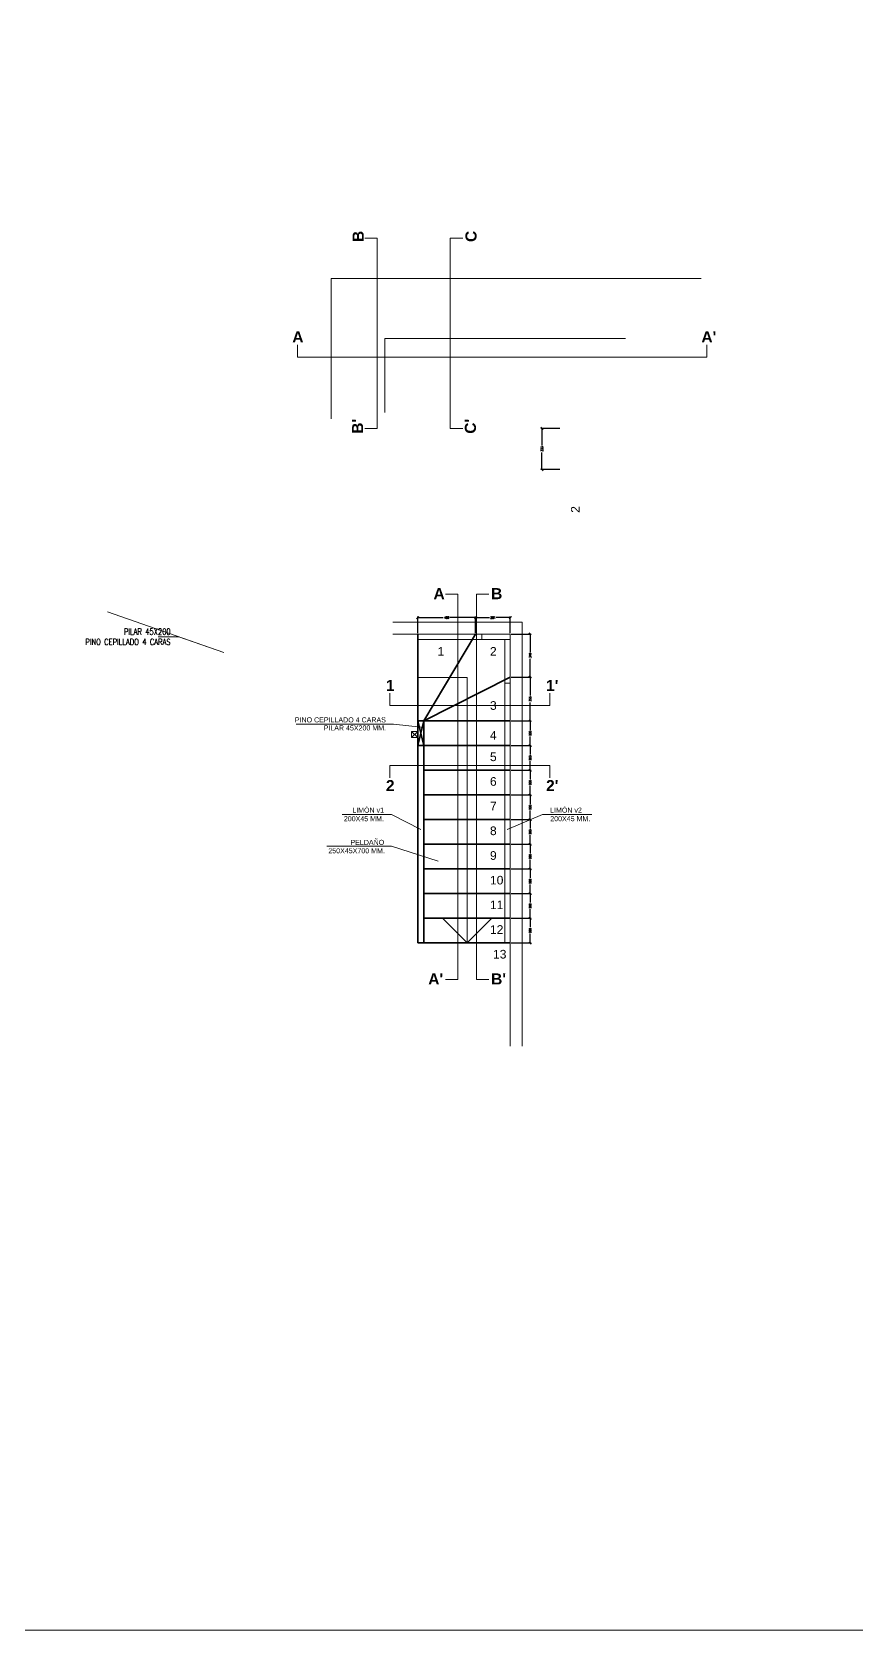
# Model space of a CAD drawing. Header units: metres. Extents: x -2 to 690, y -116 to 73.
# Drawn here: x 210.1 to 216.78, y 47.34 to 60.29 of the extents above; entities that cross this region are included whole.
import ezdxf

# ---------------------------------------------------------------- set-up
doc = ezdxf.new("R2010")
doc.units = ezdxf.units.M
doc.header["$LTSCALE"] = 5
doc.header["$MEASUREMENT"] = 0
doc.layers.get('0').update_dxf_attribs({"color": 30})
doc.layers.get('DEFPOINTS').update_dxf_attribs({"color": 210})
for name, color, linetype, lineweight in [('A-ANNO-DIMS', 3, 'Continuous', 18), ('A-ANNO-SYMB', 3, 'Continuous', 18), ('A-ANNO-TEXT', 3, 'Continuous', 18), ('A-ELEV-IDEN', 3, 'Continuous', 18), ('A-ELEV-MBE1', 7, 'Continuous', 35)]:
    doc.layers.add(name, color=color, linetype=linetype, lineweight=lineweight)
doc.styles.add('E-ROMANS', font='romans.shx', dxfattribs={"width": 0.8})
doc.styles.get("Standard").update_dxf_attribs({"font": 'arial.ttf'})
doc.dimstyles.new('E-0010_TICK_18', dxfattribs={"dimscale": 0.001, "dimtxt": 18, "dimasz": 18, "dimexe": 9, "dimexo": 6, "dimgap": 9, "dimtad": 0, "dimdec": 0, "dimlfac": 1000, "dimzin": 0, "dimdsep": 46, "dimtxsty": 'E-ROMANS', "dimblk": 'OBLIQUE', "dimcen": 9, "dimclrd": 256, "dimclre": 256, "dimclrt": 256, "dimadec": 0, "dimazin": 0, "dimtfac": 1, "dimtdec": 0, "dimtmove": 1, "dimatfit": 3, "dimldrblk": 'OPEN90', "dimfxl": 1, "dimtfill": 1, "dimtolj": 1, "dimtzin": 0, "dimarcsym": 0})
doc.dimstyles.new('E-0100_TICK_12', dxfattribs={"dimscale": 0.001, "dimtxt": 120, "dimasz": 120, "dimexe": 60, "dimexo": 40, "dimgap": 60, "dimtad": 0, "dimzin": 0, "dimdsep": 46, "dimtxsty": 'E-ROMANS', "dimblk": 'OBLIQUE', "dimcen": 60, "dimclrd": 256, "dimclre": 256, "dimclrt": 256, "dimadec": 0, "dimazin": 0, "dimtfac": 1, "dimtmove": 1, "dimatfit": 3, "dimldrblk": 'OPEN90', "dimfxl": 1, "dimtfill": 1, "dimtolj": 1, "dimtzin": 0, "dimlwd": -1, "dimarcsym": 0})

# ---------------------------------------------------------------- blocks, each defined once
blk = doc.blocks.new('_Oblique')
at = {"color": 0, "linetype": 'ByBlock', "lineweight": -2}
blk.add_line((-0.5, -0.5), (0.5, 0.5), dxfattribs=at)
blk = doc.blocks.new('*D1623')
at = {"layer": 'A-ANNO-DIMS', "lineweight": -2, "transparency": 16777216}
for p, q in [((214.376, 57.078), (214.221, 57.078)), ((214.23, 57.078), (214.23, 56.939)), ((214.23, 56.745), (214.23, 56.884)), ((214.376, 56.745), (214.221, 56.745))]:
    blk.add_line(p, q, dxfattribs=at)
at = {"layer": 'DEFPOINTS', "color": 0, "transparency": 16777216}
for p in [(214.382, 57.078), (214.23, 56.745), (214.382, 56.745)]:
    blk.add_point(p, dxfattribs=at)
at = {"layer": 'A-ANNO-DIMS', "lineweight": -2, "transparency": 16777216, "xscale": 0.018, "yscale": 0.018, "zscale": 0.018}
for p, rotation in [((214.23, 57.078), 90), ((214.23, 56.745), 270)]:
    blk.add_blockref('_Oblique', p, dxfattribs=dict(at, rotation=rotation))
at = {"layer": 'A-ANNO-DIMS', "transparency": 16777216, "insert": (214.23, 56.912), "char_height": 0.018, "attachment_point": 5, "rotation": 90, "style": 'E-ROMANS', "bg_fill": 3, "box_fill_scale": 1.25, "bg_fill_color": 256, "bg_fill_true_color": 13158600, "bg_fill_transparency": 0}
blk.add_mtext('\\A1;333', dxfattribs=at)
blk = doc.blocks.new('_Open90')
at = {"color": 0, "linetype": 'ByBlock', "lineweight": -2}
for p, q in [((0, 0), (-1, 0)), ((-0.5, 0.5), (0, 0)), ((0, 0), (-0.5, -0.5))]:
    blk.add_line(p, q, dxfattribs=at)
blk = doc.blocks.new('*D1643')
at = {"layer": 'A-ANNO-DIMS', "lineweight": -2, "transparency": 16777216}
for p, q in [((213.224, 55.418), (213.224, 55.554)), ((213.224, 55.545), (213.431, 55.545)), ((213.693, 55.545), (213.485, 55.545)), ((213.693, 55.418), (213.693, 55.554))]:
    blk.add_line(p, q, dxfattribs=at)
at = {"layer": 'DEFPOINTS', "color": 0, "transparency": 16777216}
for p in [(213.693, 55.545), (213.224, 55.412), (213.693, 55.412)]:
    blk.add_point(p, dxfattribs=at)
at = {"layer": 'A-ANNO-DIMS', "lineweight": -2, "transparency": 16777216, "xscale": 0.018, "yscale": 0.018, "zscale": 0.018, "rotation": 180}
blk.add_blockref('_Oblique', (213.224, 55.545), dxfattribs=at)
at = {"layer": 'A-ANNO-DIMS', "lineweight": -2, "transparency": 16777216, "xscale": 0.018, "yscale": 0.018, "zscale": 0.018}
blk.add_blockref('_Oblique', (213.693, 55.545), dxfattribs=at)
at = {"layer": 'A-ANNO-DIMS', "transparency": 16777216, "insert": (213.458, 55.545), "char_height": 0.018, "attachment_point": 5, "style": 'E-ROMANS', "bg_fill": 3, "box_fill_scale": 1.25, "bg_fill_color": 256, "bg_fill_true_color": 13158600, "bg_fill_transparency": 0}
blk.add_mtext('\\A1;469', dxfattribs=at)
blk = doc.blocks.new('*D1638')
at = {"layer": 'A-ANNO-DIMS', "lineweight": -2, "transparency": 16777216}
for p, q in [((213.693, 55.418), (213.693, 55.554)), ((213.693, 55.545), (213.808, 55.545)), ((213.974, 55.545), (213.859, 55.545)), ((213.974, 55.418), (213.974, 55.554))]:
    blk.add_line(p, q, dxfattribs=at)
at = {"layer": 'DEFPOINTS', "color": 0, "transparency": 16777216}
for p in [(213.974, 55.545), (213.693, 55.412), (213.974, 55.412)]:
    blk.add_point(p, dxfattribs=at)
at = {"layer": 'A-ANNO-DIMS', "lineweight": -2, "transparency": 16777216, "xscale": 0.018, "yscale": 0.018, "zscale": 0.018, "rotation": 180}
blk.add_blockref('_Oblique', (213.693, 55.545), dxfattribs=at)
at = {"layer": 'A-ANNO-DIMS', "lineweight": -2, "transparency": 16777216, "xscale": 0.018, "yscale": 0.018, "zscale": 0.018}
blk.add_blockref('_Oblique', (213.974, 55.545), dxfattribs=at)
at = {"layer": 'A-ANNO-DIMS', "transparency": 16777216, "insert": (213.833, 55.545), "char_height": 0.018, "attachment_point": 5, "style": 'E-ROMANS', "bg_fill": 3, "box_fill_scale": 1.25, "bg_fill_color": 256, "bg_fill_true_color": 13158600, "bg_fill_transparency": 0}
blk.add_mtext('\\A1;281', dxfattribs=at)
blk = doc.blocks.new('*D1639')
at = {"layer": 'A-ANNO-DIMS', "lineweight": -2, "transparency": 16777216}
for p, q in [((213.98, 55.412), (214.144, 55.412)), ((214.135, 55.412), (214.135, 55.265)), ((214.135, 55.063), (214.135, 55.21)), ((213.98, 55.063), (214.144, 55.063))]:
    blk.add_line(p, q, dxfattribs=at)
at = {"layer": 'DEFPOINTS', "color": 0, "transparency": 16777216}
for p in [(213.974, 55.412), (213.974, 55.063), (214.135, 55.063)]:
    blk.add_point(p, dxfattribs=at)
at = {"layer": 'A-ANNO-DIMS', "lineweight": -2, "transparency": 16777216, "xscale": 0.018, "yscale": 0.018, "zscale": 0.018}
for p, rotation in [((214.135, 55.412), 90), ((214.135, 55.063), 270)]:
    blk.add_blockref('_Oblique', p, dxfattribs=dict(at, rotation=rotation))
at = {"layer": 'A-ANNO-DIMS', "transparency": 16777216, "insert": (214.135, 55.238), "char_height": 0.018, "attachment_point": 5, "rotation": 90, "style": 'E-ROMANS', "bg_fill": 3, "box_fill_scale": 1.25, "bg_fill_color": 256, "bg_fill_true_color": 13158600, "bg_fill_transparency": 0}
blk.add_mtext('\\A1;349', dxfattribs=at)
blk = doc.blocks.new('*D1640')
at = {"layer": 'A-ANNO-DIMS', "lineweight": -2, "transparency": 16777216}
for p, q in [((213.98, 55.063), (214.144, 55.063)), ((214.135, 55.063), (214.135, 54.913)), ((214.135, 54.708), (214.135, 54.858)), ((213.98, 54.708), (214.144, 54.708))]:
    blk.add_line(p, q, dxfattribs=at)
at = {"layer": 'DEFPOINTS', "color": 0, "transparency": 16777216}
for p in [(213.974, 55.063), (213.974, 54.708), (214.135, 54.708)]:
    blk.add_point(p, dxfattribs=at)
at = {"layer": 'A-ANNO-DIMS', "lineweight": -2, "transparency": 16777216, "xscale": 0.018, "yscale": 0.018, "zscale": 0.018}
for p, rotation in [((214.135, 55.063), 90), ((214.135, 54.708), 270)]:
    blk.add_blockref('_Oblique', p, dxfattribs=dict(at, rotation=rotation))
at = {"layer": 'A-ANNO-DIMS', "transparency": 16777216, "insert": (214.135, 54.886), "char_height": 0.018, "attachment_point": 5, "rotation": 90, "style": 'E-ROMANS', "bg_fill": 3, "box_fill_scale": 1.25, "bg_fill_color": 256, "bg_fill_true_color": 13158600, "bg_fill_transparency": 0}
blk.add_mtext('\\A1;355', dxfattribs=at)
blk = doc.blocks.new('*D1641')
at = {"layer": 'A-ANNO-DIMS', "lineweight": -2, "transparency": 16777216}
for p, q in [((213.98, 54.708), (214.144, 54.708)), ((214.135, 54.708), (214.135, 54.636)), ((214.135, 54.508), (214.135, 54.581)), ((213.98, 54.508), (214.144, 54.508))]:
    blk.add_line(p, q, dxfattribs=at)
at = {"layer": 'DEFPOINTS', "color": 0, "transparency": 16777216}
for p in [(213.974, 54.708), (213.974, 54.508), (214.135, 54.508)]:
    blk.add_point(p, dxfattribs=at)
at = {"layer": 'A-ANNO-DIMS', "lineweight": -2, "transparency": 16777216, "xscale": 0.018, "yscale": 0.018, "zscale": 0.018}
for p, rotation in [((214.135, 54.708), 90), ((214.135, 54.508), 270)]:
    blk.add_blockref('_Oblique', p, dxfattribs=dict(at, rotation=rotation))
at = {"layer": 'A-ANNO-DIMS', "transparency": 16777216, "insert": (214.135, 54.608), "char_height": 0.018, "attachment_point": 5, "rotation": 90, "style": 'E-ROMANS', "bg_fill": 3, "box_fill_scale": 1.25, "bg_fill_color": 256, "bg_fill_true_color": 13158600, "bg_fill_transparency": 0}
blk.add_mtext('\\A1;200', dxfattribs=at)
blk = doc.blocks.new('*D1615')
at = {"layer": 'A-ANNO-DIMS', "lineweight": -2, "transparency": 16777216}
for p, q in [((213.98, 54.508), (214.144, 54.508)), ((214.135, 54.508), (214.135, 54.436)), ((213.98, 54.308), (214.144, 54.308)), ((214.135, 54.308), (214.135, 54.381))]:
    blk.add_line(p, q, dxfattribs=at)
at = {"layer": 'DEFPOINTS', "color": 0, "transparency": 16777216}
for p in [(213.974, 54.508), (213.974, 54.308), (214.135, 54.308)]:
    blk.add_point(p, dxfattribs=at)
at = {"layer": 'A-ANNO-DIMS', "lineweight": -2, "transparency": 16777216, "xscale": 0.018, "yscale": 0.018, "zscale": 0.018}
for p, rotation in [((214.135, 54.508), 90), ((214.135, 54.308), 270)]:
    blk.add_blockref('_Oblique', p, dxfattribs=dict(at, rotation=rotation))
at = {"layer": 'A-ANNO-DIMS', "transparency": 16777216, "insert": (214.135, 54.408), "char_height": 0.018, "attachment_point": 5, "rotation": 90, "style": 'E-ROMANS', "bg_fill": 3, "box_fill_scale": 1.25, "bg_fill_color": 256, "bg_fill_true_color": 13158600, "bg_fill_transparency": 0}
blk.add_mtext('\\A1;200', dxfattribs=at)
blk = doc.blocks.new('*D1616')
at = {"layer": 'A-ANNO-DIMS', "lineweight": -2, "transparency": 16777216}
for p, q in [((213.98, 54.308), (214.144, 54.308)), ((214.135, 54.308), (214.135, 54.236)), ((214.135, 54.108), (214.135, 54.181)), ((213.98, 54.108), (214.144, 54.108))]:
    blk.add_line(p, q, dxfattribs=at)
at = {"layer": 'DEFPOINTS', "color": 0, "transparency": 16777216}
for p in [(213.974, 54.308), (213.974, 54.108), (214.135, 54.108)]:
    blk.add_point(p, dxfattribs=at)
at = {"layer": 'A-ANNO-DIMS', "lineweight": -2, "transparency": 16777216, "xscale": 0.018, "yscale": 0.018, "zscale": 0.018}
for p, rotation in [((214.135, 54.308), 90), ((214.135, 54.108), 270)]:
    blk.add_blockref('_Oblique', p, dxfattribs=dict(at, rotation=rotation))
at = {"layer": 'A-ANNO-DIMS', "transparency": 16777216, "insert": (214.135, 54.208), "char_height": 0.018, "attachment_point": 5, "rotation": 90, "style": 'E-ROMANS', "bg_fill": 3, "box_fill_scale": 1.25, "bg_fill_color": 256, "bg_fill_true_color": 13158600, "bg_fill_transparency": 0}
blk.add_mtext('\\A1;200', dxfattribs=at)
blk = doc.blocks.new('*D1617')
at = {"layer": 'A-ANNO-DIMS', "lineweight": -2, "transparency": 16777216}
for p, q in [((213.98, 54.108), (214.144, 54.108)), ((214.135, 54.108), (214.135, 54.036)), ((213.98, 53.908), (214.144, 53.908)), ((214.135, 53.908), (214.135, 53.981))]:
    blk.add_line(p, q, dxfattribs=at)
at = {"layer": 'DEFPOINTS', "color": 0, "transparency": 16777216}
for p in [(213.974, 54.108), (213.974, 53.908), (214.135, 53.908)]:
    blk.add_point(p, dxfattribs=at)
at = {"layer": 'A-ANNO-DIMS', "lineweight": -2, "transparency": 16777216, "xscale": 0.018, "yscale": 0.018, "zscale": 0.018}
for p, rotation in [((214.135, 54.108), 90), ((214.135, 53.908), 270)]:
    blk.add_blockref('_Oblique', p, dxfattribs=dict(at, rotation=rotation))
at = {"layer": 'A-ANNO-DIMS', "transparency": 16777216, "insert": (214.135, 54.008), "char_height": 0.018, "attachment_point": 5, "rotation": 90, "style": 'E-ROMANS', "bg_fill": 3, "box_fill_scale": 1.25, "bg_fill_color": 256, "bg_fill_true_color": 13158600, "bg_fill_transparency": 0}
blk.add_mtext('\\A1;200', dxfattribs=at)
blk = doc.blocks.new('*D1618')
at = {"layer": 'A-ANNO-DIMS', "lineweight": -2, "transparency": 16777216}
for p, q in [((213.98, 53.908), (214.144, 53.908)), ((214.135, 53.908), (214.135, 53.836)), ((214.135, 53.708), (214.135, 53.781)), ((213.98, 53.708), (214.144, 53.708))]:
    blk.add_line(p, q, dxfattribs=at)
at = {"layer": 'DEFPOINTS', "color": 0, "transparency": 16777216}
for p in [(213.974, 53.908), (213.974, 53.708), (214.135, 53.708)]:
    blk.add_point(p, dxfattribs=at)
at = {"layer": 'A-ANNO-DIMS', "lineweight": -2, "transparency": 16777216, "xscale": 0.018, "yscale": 0.018, "zscale": 0.018}
for p, rotation in [((214.135, 53.908), 90), ((214.135, 53.708), 270)]:
    blk.add_blockref('_Oblique', p, dxfattribs=dict(at, rotation=rotation))
at = {"layer": 'A-ANNO-DIMS', "transparency": 16777216, "insert": (214.135, 53.808), "char_height": 0.018, "attachment_point": 5, "rotation": 90, "style": 'E-ROMANS', "bg_fill": 3, "box_fill_scale": 1.25, "bg_fill_color": 256, "bg_fill_true_color": 13158600, "bg_fill_transparency": 0}
blk.add_mtext('\\A1;200', dxfattribs=at)
blk = doc.blocks.new('*D1619')
at = {"layer": 'A-ANNO-DIMS', "lineweight": -2, "transparency": 16777216}
for p, q in [((213.98, 53.708), (214.144, 53.708)), ((214.135, 53.708), (214.135, 53.636)), ((213.98, 53.508), (214.144, 53.508)), ((214.135, 53.508), (214.135, 53.581))]:
    blk.add_line(p, q, dxfattribs=at)
at = {"layer": 'DEFPOINTS', "color": 0, "transparency": 16777216}
for p in [(213.974, 53.708), (213.974, 53.508), (214.135, 53.508)]:
    blk.add_point(p, dxfattribs=at)
at = {"layer": 'A-ANNO-DIMS', "lineweight": -2, "transparency": 16777216, "xscale": 0.018, "yscale": 0.018, "zscale": 0.018}
for p, rotation in [((214.135, 53.708), 90), ((214.135, 53.508), 270)]:
    blk.add_blockref('_Oblique', p, dxfattribs=dict(at, rotation=rotation))
at = {"layer": 'A-ANNO-DIMS', "transparency": 16777216, "insert": (214.135, 53.608), "char_height": 0.018, "attachment_point": 5, "rotation": 90, "style": 'E-ROMANS', "bg_fill": 3, "box_fill_scale": 1.25, "bg_fill_color": 256, "bg_fill_true_color": 13158600, "bg_fill_transparency": 0}
blk.add_mtext('\\A1;200', dxfattribs=at)
blk = doc.blocks.new('*D1620')
at = {"layer": 'A-ANNO-DIMS', "lineweight": -2, "transparency": 16777216}
for p, q in [((213.98, 53.508), (214.144, 53.508)), ((214.135, 53.508), (214.135, 53.436)), ((214.135, 53.308), (214.135, 53.381)), ((213.98, 53.308), (214.144, 53.308))]:
    blk.add_line(p, q, dxfattribs=at)
at = {"layer": 'DEFPOINTS', "color": 0, "transparency": 16777216}
for p in [(213.974, 53.508), (213.974, 53.308), (214.135, 53.308)]:
    blk.add_point(p, dxfattribs=at)
at = {"layer": 'A-ANNO-DIMS', "lineweight": -2, "transparency": 16777216, "xscale": 0.018, "yscale": 0.018, "zscale": 0.018}
for p, rotation in [((214.135, 53.508), 90), ((214.135, 53.308), 270)]:
    blk.add_blockref('_Oblique', p, dxfattribs=dict(at, rotation=rotation))
at = {"layer": 'A-ANNO-DIMS', "transparency": 16777216, "insert": (214.135, 53.408), "char_height": 0.018, "attachment_point": 5, "rotation": 90, "style": 'E-ROMANS', "bg_fill": 3, "box_fill_scale": 1.25, "bg_fill_color": 256, "bg_fill_true_color": 13158600, "bg_fill_transparency": 0}
blk.add_mtext('\\A1;200', dxfattribs=at)
blk = doc.blocks.new('*D1621')
at = {"layer": 'A-ANNO-DIMS', "lineweight": -2, "transparency": 16777216}
for p, q in [((213.98, 53.308), (214.144, 53.308)), ((214.135, 53.308), (214.135, 53.236)), ((213.98, 53.108), (214.144, 53.108)), ((214.135, 53.108), (214.135, 53.181))]:
    blk.add_line(p, q, dxfattribs=at)
at = {"layer": 'DEFPOINTS', "color": 0, "transparency": 16777216}
for p in [(213.974, 53.308), (213.974, 53.108), (214.135, 53.108)]:
    blk.add_point(p, dxfattribs=at)
at = {"layer": 'A-ANNO-DIMS', "lineweight": -2, "transparency": 16777216, "xscale": 0.018, "yscale": 0.018, "zscale": 0.018}
for p, rotation in [((214.135, 53.308), 90), ((214.135, 53.108), 270)]:
    blk.add_blockref('_Oblique', p, dxfattribs=dict(at, rotation=rotation))
at = {"layer": 'A-ANNO-DIMS', "transparency": 16777216, "insert": (214.135, 53.208), "char_height": 0.018, "attachment_point": 5, "rotation": 90, "style": 'E-ROMANS', "bg_fill": 3, "box_fill_scale": 1.25, "bg_fill_color": 256, "bg_fill_true_color": 13158600, "bg_fill_transparency": 0}
blk.add_mtext('\\A1;200', dxfattribs=at)
blk = doc.blocks.new('*D1622')
at = {"layer": 'A-ANNO-DIMS', "lineweight": -2, "transparency": 16777216}
for p, q in [((213.98, 53.108), (214.144, 53.108)), ((214.135, 53.108), (214.135, 53.036)), ((214.135, 52.908), (214.135, 52.981)), ((213.98, 52.908), (214.144, 52.908))]:
    blk.add_line(p, q, dxfattribs=at)
at = {"layer": 'DEFPOINTS', "color": 0, "transparency": 16777216}
for p in [(213.974, 53.108), (213.974, 52.908), (214.135, 52.908)]:
    blk.add_point(p, dxfattribs=at)
at = {"layer": 'A-ANNO-DIMS', "lineweight": -2, "transparency": 16777216, "xscale": 0.018, "yscale": 0.018, "zscale": 0.018}
for p, rotation in [((214.135, 53.108), 90), ((214.135, 52.908), 270)]:
    blk.add_blockref('_Oblique', p, dxfattribs=dict(at, rotation=rotation))
at = {"layer": 'A-ANNO-DIMS', "transparency": 16777216, "insert": (214.135, 53.008), "char_height": 0.018, "attachment_point": 5, "rotation": 90, "style": 'E-ROMANS', "bg_fill": 3, "box_fill_scale": 1.25, "bg_fill_color": 256, "bg_fill_true_color": 13158600, "bg_fill_transparency": 0}
blk.add_mtext('\\A1;200', dxfattribs=at)

msp = doc.modelspace()

# ---------------------------------------------------------------- linework, layer by layer
at = {"layer": 'A-ANNO-SYMB'}
for points in [[(212.7943, 57.0764), (212.8943, 57.0764), (212.8943, 58.6202), (212.7943, 58.6202)], [(213.5879, 57.0764), (213.4879, 57.0764), (213.4879, 58.6202), (213.5879, 58.6202)], [(212.5224, 57.1566), (212.5224, 58.2927), (215.5213, 58.2927)], [(212.9584, 57.2067), (212.9584, 57.8067), (214.9084, 57.8067)], [(215.566, 57.7567), (215.566, 57.6567), (212.2506, 57.6567), (212.2506, 57.7567)], [(213.4476, 52.6116), (213.5476, 52.6116), (213.5476, 55.7341), (213.4476, 55.7341)], [(213.7996, 52.6116), (213.6996, 52.6116), (213.6996, 55.7341), (213.7996, 55.7341)], [(213.0206, 55.508), (214.0696, 55.508), (214.0696, 52.0722)], [(213.0206, 55.412), (213.9736, 55.412), (213.9736, 52.0722)], [(213.2236, 55.06), (213.6236, 55.06), (213.6236, 52.908)], [(214.2956, 54.9319), (214.2956, 54.8319), (212.9976, 54.8319), (212.9976, 54.9319)], [(212.2393, 54.6824), (213.0272, 54.6824), (213.2511, 54.6564)], [(214.2956, 54.247), (214.2956, 54.347), (212.9976, 54.347), (212.9976, 54.247)], [(212.6125, 53.9487), (213.011, 53.9487), (213.248, 53.8286)], [(212.4871, 53.6924), (213.011, 53.6924), (213.3882, 53.5722)], [(213.4236, 53.108), (213.6236, 52.908), (213.8236, 53.108)]]:
    msp.add_lwpolyline(points, dxfattribs=at)
at = {"layer": 'A-ELEV-IDEN'}
for p, q in [((213.2236, 55.367), (213.6662, 55.367)), ((213.9286, 55.367), (213.9736, 55.367)), ((213.2236, 54.622), (213.1736, 54.622)), ((213.1736, 54.622), (213.1736, 54.572)), ((213.1736, 54.622), (213.2236, 54.572)), ((213.1736, 54.572), (213.2236, 54.622)), ((213.2236, 54.5726), (213.1736, 54.5726)), ((213.2236, 54.622), (213.2236, 54.572))]:
    msp.add_line(p, q, dxfattribs=at)
for points in [[(213.2236, 55.367), (213.743, 55.367), (213.743, 55.412), (213.2236, 55.412)], [(213.693, 55.412), (213.9736, 55.412), (213.9736, 55.367), (213.6662, 55.367)], [(213.9736, 55.367), (213.9286, 55.367), (213.9286, 55.0132), (213.9736, 55.0132)], [(213.9736, 54.708), (213.9286, 54.708), (213.9286, 55.0403), (213.9736, 55.0632)], [(213.9286, 54.708), (213.9736, 54.708), (213.9736, 52.908), (213.9286, 52.908)]]:
    msp.add_lwpolyline(points, close=True, dxfattribs=at)
msp.add_lwpolyline([(213.7185, 55.367), (213.9286, 55.367), (213.9286, 55.0403)], dxfattribs=at)
at = {"layer": 'A-ELEV-MBE1'}
for p, q in [((213.2236, 54.708), (213.2236, 52.908)), ((213.2236, 54.508), (213.2736, 54.708)), ((213.2236, 54.708), (213.2736, 54.508)), ((213.2736, 54.708), (213.2736, 52.908)), ((213.2236, 52.908), (213.9736, 52.908))]:
    msp.add_line(p, q, dxfattribs=at)
for points in [[(213.2236, 54.708), (213.2236, 55.412)], [(213.2736, 54.708), (213.693, 55.412)], [(213.2736, 54.708), (213.9736, 55.0632)], [(213.2736, 54.708), (213.2236, 54.708)], [(213.2736, 54.708), (213.9736, 54.708)], [(213.2736, 54.508), (213.9736, 54.508)], [(213.2736, 54.308), (213.9736, 54.308)], [(213.2736, 54.108), (213.9736, 54.108)], [(213.2736, 53.908), (213.9736, 53.908)], [(213.2736, 53.708), (213.9736, 53.708)], [(213.2736, 53.508), (213.9736, 53.508)], [(213.2736, 53.308), (213.9736, 53.308)], [(213.2736, 53.108), (213.9736, 53.108)]]:
    msp.add_lwpolyline(points, dxfattribs=at)
msp.add_lwpolyline([(213.2236, 54.708), (213.2736, 54.708), (213.2736, 54.508), (213.2236, 54.508)], close=True, dxfattribs=at)

# ---------------------------------------------------------------- texts
at = {"layer": 'A-ANNO-TEXT', "width": 0.07, "attachment_point": 1, "rotation": 90}
for s, insert, char_height in [('{\\fArial|b1|i0|c0|p34;B}', (212.6963, 58.5889), 0.09), ('{\\fArial|b1|i0|c0|p34;C}', (213.6103, 58.5889), 0.09), ("{\\fArial|b1|i0|c0|p34;B'}", (212.6914, 57.035), 0.09), ("{\\fArial|b1|i0|c0|p34;C'}", (213.6054, 57.035), 0.09), ('2', (214.4655, 56.3945), 0.07)]:
    msp.add_mtext(s, dxfattribs=dict(at, insert=insert, char_height=char_height))
at = {"layer": 'A-ANNO-TEXT', "width": 0.07}
for s, insert, char_height, attachment_point in [('{\\fArial|b1|i0|c0|p34;A}', (212.2073, 57.865), 0.09, 1), ("{\\fArial|b1|i0|c0|p34;A'}", (215.5226, 57.865), 0.09, 1), ('{\\fArial|b1|i0|c0|p34;A}', (213.4423, 55.7841), 0.09, 3), ('{\\fArial|b1|i0|c0|p34;B}', (213.8184, 55.7841), 0.09, 1), ('{\\fArial|b0|i0|c0|p34;1}', (213.3843, 55.3063), 0.07, 1), ('{\\fArial|b0|i0|c0|p34;2}', (213.8091, 55.3063), 0.07, 1), ('{\\fArial|b1|i0|c0|p34;1}', (212.9658, 55.0403), 0.09, 1), ("{\\fArial|b1|i0|c0|p34;1'}", (214.2638, 55.0403), 0.09, 1), ('{\\fArial|b0|i0|c0|p34;3}', (213.8091, 54.8676), 0.07, 1), ('{\\fArial|b0|i0|c0|p34;4}', (213.8091, 54.6271), 0.07, 1), ('{\\fArial|b0|i0|c0|p34;5}', (213.8091, 54.4521), 0.07, 1), ('{\\fArial|b1|i0|c0|p34;2}', (212.9658, 54.1386), 0.09, 7), ('{\\fArial|b0|i0|c0|p34;6}', (213.8091, 54.2521), 0.07, 1), ("{\\fArial|b1|i0|c0|p34;2'}", (214.2638, 54.1386), 0.09, 7), ('{\\fArial|b0|i0|c0|p34;7}', (213.8091, 54.0521), 0.07, 1), ('{\\fArial|b0|i0|c0|p34;8}', (213.8091, 53.8521), 0.07, 1), ('{\\fArial|b0|i0|c0|p34;9}', (213.8091, 53.6521), 0.07, 1), ('{\\fArial|b0|i0|c0|p34;10}', (213.8091, 53.4521), 0.07, 1), ('{\\fArial|b0|i0|c0|p34;11}', (213.8091, 53.2521), 0.07, 1), ('{\\fArial|b0|i0|c0|p34;12}', (213.8091, 53.0521), 0.07, 1), ('{\\fArial|b0|i0|c0|p34;13}', (213.8338, 52.8521), 0.07, 1), ("{\\fArial|b1|i0|c0|p34;A'}", (213.4296, 52.6616), 0.09, 3), ("{\\fArial|b1|i0|c0|p34;B'}", (213.8184, 52.6616), 0.09, 1)]:
    msp.add_mtext(s, dxfattribs=dict(at, insert=insert, char_height=char_height, attachment_point=attachment_point))
at = {"layer": 'A-ANNO-TEXT', "insert": (211.2212, 55.3897), "char_height": 0.05, "attachment_point": 6, "style": 'E-ROMANS'}
msp.add_mtext('PILAR 45X200\\PPINO CEPILLADO 4 CARAS', dxfattribs=at)
at = {"layer": 'A-ANNO-TEXT', "char_height": 0.04096}
for s, insert, attachment_point in [('\\A1;{\\fArial|b0|i0|c0|p34;PINO CEPILLADO 4 CARAS}', (212.9657, 54.716), 6), ('\\A1;{\\fArial|b0|i0|c0|p34;PILAR 45X200 MM.}', (212.9669, 54.6507), 6), ('{\\fArial|b0|i0|c0|p34;LIMÓN v1}', (212.9507, 53.9844), 6), ('{\\fArial|b0|i0|c0|p34;LIMÓN v2}', (214.2966, 53.9844), 4), ('\\A1;{\\fArial|b0|i0|c0|p34;200X45 MM.}', (212.9495, 53.9151), 6), ('\\A1;{\\fArial|b0|i0|c0|p34;200X45 MM.}', (214.2978, 53.9151), 4), ('\\A1;{\\fArial|b0|i0|c0|p34;PELDAÑO}', (212.9522, 53.7231), 6), ('\\A1;{\\fArial|b0|i0|c0|p34;250X45X700 MM.}', (212.9573, 53.6552), 6)]:
    msp.add_mtext(s, dxfattribs=dict(at, insert=insert, attachment_point=attachment_point))

# ---------------------------------------------------------------- dimensions: what is measured, and where the dimension line sits
at = {"layer": 'A-ANNO-DIMS'}
dim = msp.add_linear_dim(base=(214.2296, 56.7451), p1=(214.382, 57.0782), p2=(214.382, 56.7451), angle=90, dimstyle='E-0010_TICK_18', dxfattribs=at)
dim.commit()
dim.dimension.update_dxf_attribs({"geometry": '*D1623', "text_midpoint": (214.2296, 56.9117)})

# ---------------------------------------------------------------- leaders
at = {"layer": 'A-ANNO-TEXT', "annotation_type": 0, "has_hookline": 1, "hookline_direction": 1, "text_width": 0.7829}
msp.add_leader([(211.6532, 55.2614), (211.287, 55.3897), (211.1212, 55.3897)], dimstyle='E-0100_TICK_12', override={"dimasz": 0.1, "dimtad": 0, "dimldrblk": 'Open90'}, dxfattribs=at)

# ---------------------------------------------------------------- next in the draw order: dimensions: what is measured, and where the dimension line sits
at = {"layer": 'A-ANNO-DIMS'}
dim = msp.add_linear_dim(base=(213.693, 55.5449), p1=(213.2236, 55.412), p2=(213.693, 55.412), dimstyle='E-0010_TICK_18', dxfattribs=at)
dim.commit()
dim.dimension.update_dxf_attribs({"geometry": '*D1643', "text_midpoint": (213.4583, 55.5449)})

# ---------------------------------------------------------------- next in the draw order: dimensions: what is measured, and where the dimension line sits
dim = msp.add_linear_dim(base=(213.9736, 55.5449), p1=(213.693, 55.412), p2=(213.9736, 55.412), dimstyle='E-0010_TICK_18', dxfattribs=at)
dim.commit()
dim.dimension.update_dxf_attribs({"geometry": '*D1638', "text_midpoint": (213.8333, 55.5449)})

# ---------------------------------------------------------------- next in the draw order: dimensions: what is measured, and where the dimension line sits
dim = msp.add_linear_dim(base=(214.1348, 55.0632), p1=(213.9736, 55.412), p2=(213.9736, 55.0632), angle=90, dimstyle='E-0010_TICK_18', dxfattribs=at)
dim.commit()
dim.dimension.update_dxf_attribs({"geometry": '*D1639', "text_midpoint": (214.1348, 55.2376)})

# ---------------------------------------------------------------- next in the draw order: dimensions: what is measured, and where the dimension line sits
dim = msp.add_linear_dim(base=(214.1348, 54.708), p1=(213.9736, 55.0632), p2=(213.9736, 54.708), angle=90, dimstyle='E-0010_TICK_18', dxfattribs=at)
dim.commit()
dim.dimension.update_dxf_attribs({"geometry": '*D1640', "text_midpoint": (214.1348, 54.8856)})

# ---------------------------------------------------------------- next in the draw order: dimensions: what is measured, and where the dimension line sits
dim = msp.add_linear_dim(base=(214.1348, 54.508), p1=(213.9736, 54.708), p2=(213.9736, 54.508), angle=90, dimstyle='E-0010_TICK_18', dxfattribs=at)
dim.commit()
dim.dimension.update_dxf_attribs({"geometry": '*D1641', "text_midpoint": (214.1348, 54.608)})

# ---------------------------------------------------------------- next in the draw order: dimensions: what is measured, and where the dimension line sits
dim = msp.add_linear_dim(base=(214.1348, 54.308), p1=(213.9736, 54.508), p2=(213.9736, 54.308), angle=90, dimstyle='E-0010_TICK_18', dxfattribs=at)
dim.commit()
dim.dimension.update_dxf_attribs({"geometry": '*D1615', "text_midpoint": (214.1348, 54.408)})

# ---------------------------------------------------------------- next in the draw order: dimensions: what is measured, and where the dimension line sits
dim = msp.add_linear_dim(base=(214.1348, 54.108), p1=(213.9736, 54.308), p2=(213.9736, 54.108), angle=90, dimstyle='E-0010_TICK_18', dxfattribs=at)
dim.commit()
dim.dimension.update_dxf_attribs({"geometry": '*D1616', "text_midpoint": (214.1348, 54.208)})

# ---------------------------------------------------------------- next in the draw order: dimensions: what is measured, and where the dimension line sits
dim = msp.add_linear_dim(base=(214.1348, 53.908), p1=(213.9736, 54.108), p2=(213.9736, 53.908), angle=90, dimstyle='E-0010_TICK_18', dxfattribs=at)
dim.commit()
dim.dimension.update_dxf_attribs({"geometry": '*D1617', "text_midpoint": (214.1348, 54.008)})

# ---------------------------------------------------------------- next in the draw order: dimensions: what is measured, and where the dimension line sits
dim = msp.add_linear_dim(base=(214.1348, 53.708), p1=(213.9736, 53.908), p2=(213.9736, 53.708), angle=90, dimstyle='E-0010_TICK_18', dxfattribs=at)
dim.commit()
dim.dimension.update_dxf_attribs({"geometry": '*D1618', "text_midpoint": (214.1348, 53.808)})

# ---------------------------------------------------------------- next in the draw order: linework, layer by layer
at = {"layer": 'A-ANNO-SYMB'}
msp.add_lwpolyline([(214.6347, 53.9487), (214.2362, 53.9487), (213.9476, 53.8286)], dxfattribs=at)

# ---------------------------------------------------------------- next in the draw order: dimensions: what is measured, and where the dimension line sits
at = {"layer": 'A-ANNO-DIMS'}
dim = msp.add_linear_dim(base=(214.1348, 53.508), p1=(213.9736, 53.708), p2=(213.9736, 53.508), angle=90, dimstyle='E-0010_TICK_18', dxfattribs=at)
dim.commit()
dim.dimension.update_dxf_attribs({"geometry": '*D1619', "text_midpoint": (214.1348, 53.608)})

# ---------------------------------------------------------------- next in the draw order: dimensions: what is measured, and where the dimension line sits
dim = msp.add_linear_dim(base=(214.1348, 53.308), p1=(213.9736, 53.508), p2=(213.9736, 53.308), angle=90, dimstyle='E-0010_TICK_18', dxfattribs=at)
dim.commit()
dim.dimension.update_dxf_attribs({"geometry": '*D1620', "text_midpoint": (214.1348, 53.408)})

# ---------------------------------------------------------------- next in the draw order: dimensions: what is measured, and where the dimension line sits
dim = msp.add_linear_dim(base=(214.1348, 53.108), p1=(213.9736, 53.308), p2=(213.9736, 53.108), angle=90, dimstyle='E-0010_TICK_18', dxfattribs=at)
dim.commit()
dim.dimension.update_dxf_attribs({"geometry": '*D1621', "text_midpoint": (214.1348, 53.208)})

# ---------------------------------------------------------------- next in the draw order: dimensions: what is measured, and where the dimension line sits
dim = msp.add_linear_dim(base=(214.1348, 52.908), p1=(213.9736, 53.108), p2=(213.9736, 52.908), angle=90, dimstyle='E-0010_TICK_18', dxfattribs=at)
dim.commit()
dim.dimension.update_dxf_attribs({"geometry": '*D1622', "text_midpoint": (214.1348, 53.008)})

# ---------------------------------------------------------------- next in the draw order: linework, layer by layer
msp.add_lwpolyline([(195.2929, 73.2422), (254.6912, 73.2422), (254.6912, 47.34), (195.2929, 47.34)], close=True, dxfattribs=at)

doc.saveas('drawing.dxf')
